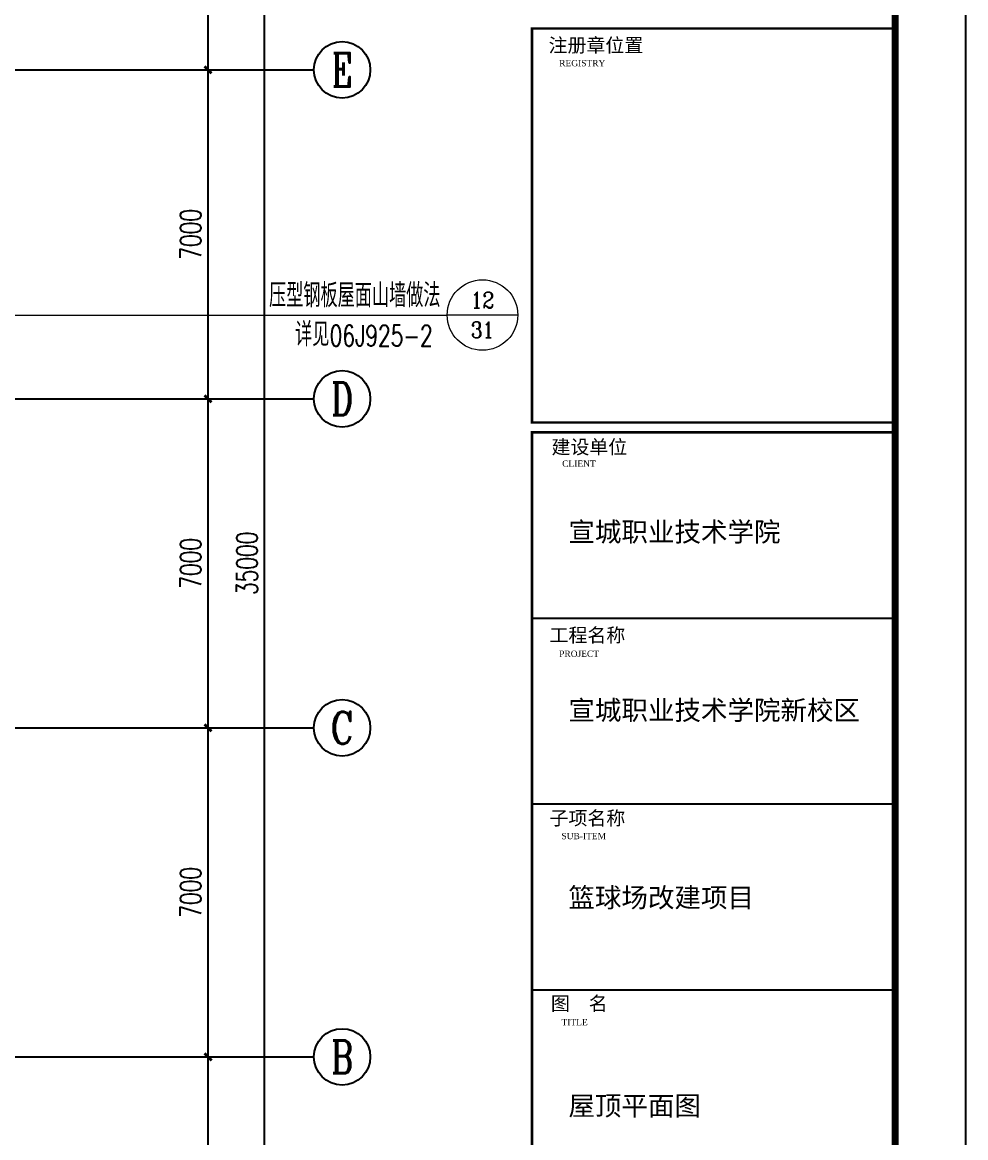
# Model space of a CAD drawing. Extents: x 962303 to 1579583, y -174742 to 224716.
# Drawn here: x 1559523 to 1579583, y 36094 to 59824 of the extents above; entities that cross this region are included whole.
import ezdxf
from ezdxf.enums import TextEntityAlignment as Align

# ---------------------------------------------------------------- set-up
doc = ezdxf.new("R2010")
doc.units = 0
doc.header["$LTSCALE"] = 1000
doc.header["$MEASUREMENT"] = 0
for name, color, linetype in [('AXIS', 3, 'Continuous'), ('AXIS_TEXT', 7, 'Continuous'), ('DOTE', 1, 'Continuous'), ('PUB_TEXT', 7, 'Continuous'), ('PUB_TITLE', 4, 'Continuous')]:
    doc.layers.add(name, color=color, linetype=linetype)
doc.layers.add('DIM_IDEN', color=3, linetype='Continuous', lineweight=0)
doc.styles.add('_TCH_AXIS', font='COMPLEX', dxfattribs={"bigfont": 'GBCBIG'})
doc.styles.add('_TCH_DIM', font='SIMPLEX', dxfattribs={"bigfont": 'GBCBIG'})
doc.styles.add('_TCH_DIM_T3', font='SIMPLEX', dxfattribs={"width": 0.705882, "bigfont": 'GBCBIG'})
doc.styles.add('_TCH_LABEL', font='COMPLEX', dxfattribs={"bigfont": 'GBCBIG'})
doc.styles.add('COMPLEX', font='COMPLEX')
doc.styles.add('GHF', font='times.ttf')
doc.styles.add('STYLE1', font='simhei.ttf', dxfattribs={"width": 0.8})
doc.dimstyles.new('_TCH_ARCH&&150', dxfattribs={"dimtxt": 446.25, "dimasz": 150, "dimexe": 375, "dimexo": 450, "dimgap": 150, "dimtad": 1, "dimdec": 0, "dimzin": 0, "dimdsep": 46, "dimtxsty": '_TCH_DIM_T3', "dimblk": 'ARCHTICK', "dimcen": 0.09, "dimclrt": 7, "dimazin": 2, "dimtfac": 1, "dimtdec": 0, "dimtix": 1, "dimtmove": 2, "dimatfit": 3, "dimfxl": 0, "dimtolj": 1, "dimtzin": 0, "dimarcsym": 0})

# ---------------------------------------------------------------- blocks, each defined once
blk = doc.blocks.new('_ArchTick')
at = {"color": 0, "linetype": 'ByBlock', "const_width": 0.4}
blk.add_lwpolyline([(-0.5, -0.5), (0.5, 0.5)], dxfattribs=at)
blk = doc.blocks.new('*D868')
at = {"layer": 'AXIS', "color": 0, "lineweight": -2}
for p, q in [((1560173, 37813), (1563848, 37813)), ((1563473, 30813), (1563473, 37813)), ((1560173, 30813), (1563848, 30813))]:
    blk.add_line(p, q, dxfattribs=at)
at = {"layer": 'Defpoints', "color": 0}
for p in [(1559723, 37813), (1563473, 37813), (1559723, 30813)]:
    blk.add_point(p, dxfattribs=at)
at = {"layer": 'AXIS', "color": 0, "lineweight": -2, "xscale": 150, "yscale": 150, "zscale": 150}
for p, rotation in [((1563473, 37813), 90), ((1563473, 30813), 270)]:
    blk.add_blockref('_ArchTick', p, dxfattribs=dict(at, rotation=rotation))
at = {"layer": 'AXIS', "color": 7, "insert": (1563100, 34313), "char_height": 446.2, "attachment_point": 5, "rotation": 90, "style": '_TCH_DIM_T3'}
blk.add_mtext('\\A1;7000', dxfattribs=at)
blk = doc.blocks.new('*D869')
at = {"layer": 'AXIS', "color": 0, "lineweight": -2}
for p, q in [((1560173, 44813), (1563848, 44813)), ((1563473, 37813), (1563473, 44813)), ((1560173, 37813), (1563848, 37813))]:
    blk.add_line(p, q, dxfattribs=at)
at = {"layer": 'Defpoints', "color": 0}
for p in [(1559723, 44813), (1563473, 44813), (1559723, 37813)]:
    blk.add_point(p, dxfattribs=at)
at = {"layer": 'AXIS', "color": 0, "lineweight": -2, "xscale": 150, "yscale": 150, "zscale": 150}
for p, rotation in [((1563473, 44813), 90), ((1563473, 37813), 270)]:
    blk.add_blockref('_ArchTick', p, dxfattribs=dict(at, rotation=rotation))
at = {"layer": 'AXIS', "color": 7, "insert": (1563100, 41313), "char_height": 446.2, "attachment_point": 5, "rotation": 90, "style": '_TCH_DIM_T3'}
blk.add_mtext('\\A1;7000', dxfattribs=at)
blk = doc.blocks.new('*D870')
at = {"layer": 'AXIS', "color": 0, "lineweight": -2}
for p, q in [((1560173, 51813), (1563848, 51813)), ((1563473, 44813), (1563473, 51813)), ((1560173, 44813), (1563848, 44813))]:
    blk.add_line(p, q, dxfattribs=at)
at = {"layer": 'Defpoints', "color": 0}
for p in [(1559723, 51813), (1563473, 51813), (1559723, 44813)]:
    blk.add_point(p, dxfattribs=at)
at = {"layer": 'AXIS', "color": 0, "lineweight": -2, "xscale": 150, "yscale": 150, "zscale": 150}
for p, rotation in [((1563473, 51813), 90), ((1563473, 44813), 270)]:
    blk.add_blockref('_ArchTick', p, dxfattribs=dict(at, rotation=rotation))
at = {"layer": 'AXIS', "color": 7, "insert": (1563100, 48313), "char_height": 446.2, "attachment_point": 5, "rotation": 90, "style": '_TCH_DIM_T3'}
blk.add_mtext('\\A1;7000', dxfattribs=at)
blk = doc.blocks.new('*D871')
at = {"layer": 'AXIS', "color": 0, "lineweight": -2}
for p, q in [((1560173, 58813), (1563848, 58813)), ((1563473, 51813), (1563473, 58813)), ((1560173, 51813), (1563848, 51813))]:
    blk.add_line(p, q, dxfattribs=at)
at = {"layer": 'Defpoints', "color": 0}
for p in [(1559723, 58813), (1563473, 58813), (1559723, 51813)]:
    blk.add_point(p, dxfattribs=at)
at = {"layer": 'AXIS', "color": 0, "lineweight": -2, "xscale": 150, "yscale": 150, "zscale": 150}
for p, rotation in [((1563473, 58813), 90), ((1563473, 51813), 270)]:
    blk.add_blockref('_ArchTick', p, dxfattribs=dict(at, rotation=rotation))
at = {"layer": 'AXIS', "color": 7, "insert": (1563100, 55313), "char_height": 446.2, "attachment_point": 5, "rotation": 90, "style": '_TCH_DIM_T3'}
blk.add_mtext('\\A1;7000', dxfattribs=at)
blk = doc.blocks.new('*D872')
at = {"layer": 'AXIS', "color": 0, "lineweight": -2}
for p, q in [((1560173, 65813), (1563848, 65813)), ((1563473, 58813), (1563473, 65813)), ((1560173, 58813), (1563848, 58813))]:
    blk.add_line(p, q, dxfattribs=at)
at = {"layer": 'Defpoints', "color": 0}
for p in [(1559723, 65813), (1563473, 65813), (1559723, 58813)]:
    blk.add_point(p, dxfattribs=at)
at = {"layer": 'AXIS', "color": 0, "lineweight": -2, "xscale": 150, "yscale": 150, "zscale": 150}
for p, rotation in [((1563473, 65813), 90), ((1563473, 58813), 270)]:
    blk.add_blockref('_ArchTick', p, dxfattribs=dict(at, rotation=rotation))
at = {"layer": 'AXIS', "color": 7, "insert": (1563100, 62313), "char_height": 446.2, "attachment_point": 5, "rotation": 90, "style": '_TCH_DIM_T3'}
blk.add_mtext('\\A1;7000', dxfattribs=at)
blk = doc.blocks.new('*D873')
at = {"layer": 'AXIS', "color": 0, "lineweight": -2}
for p, q in [((1560173, 65813), (1565048, 65813)), ((1564673, 30813), (1564673, 65813)), ((1560173, 30813), (1565048, 30813))]:
    blk.add_line(p, q, dxfattribs=at)
at = {"layer": 'Defpoints', "color": 0}
for p in [(1559723, 65813), (1564673, 65813), (1559723, 30813)]:
    blk.add_point(p, dxfattribs=at)
at = {"layer": 'AXIS', "color": 0, "lineweight": -2, "xscale": 150, "yscale": 150, "zscale": 150}
for p, rotation in [((1564673, 65813), 90), ((1564673, 30813), 270)]:
    blk.add_blockref('_ArchTick', p, dxfattribs=dict(at, rotation=rotation))
at = {"layer": 'AXIS', "color": 7, "insert": (1564300, 48313), "char_height": 446.2, "attachment_point": 5, "rotation": 90, "style": '_TCH_DIM_T3'}
blk.add_mtext('\\A1;35000', dxfattribs=at)
blk = doc.blocks.new('_AXISO')
blk.add_circle((0, 0), 0.5)
at = {"layer": 'AXIS_TEXT', "style": 'COMPLEX', "width": 1.041667}
blk.add_attdef('A', text='', height=0.56, dxfattribs=at).set_placement((-0.25, -0.28), (0.25, -0.28), align=Align.FIT)

msp = doc.modelspace()

# ---------------------------------------------------------------- linework, layer by layer
at = {"layer": 'AXIS'}
for p, q in [((1559723.2, 58813.1), (1565723.2, 58813.1)), ((1559723.2, 51813.1), (1565723.2, 51813.1)), ((1559723.2, 44813.1), (1565723.2, 44813.1)), ((1559723.2, 37813.1), (1565723.2, 37813.1))]:
    msp.add_line(p, q, dxfattribs=at)
at = {"layer": 'DIM_IDEN'}
for p, q in [((1558424.1, 53596.6), (1565453.4, 53596.6)), ((1565453.4, 53596.6), (1568558, 53596.6)), ((1570058, 53596.6), (1568558, 53596.6))]:
    msp.add_line(p, q, dxfattribs=at)
msp.add_circle((1569308, 53596.6), 750, dxfattribs=at)
at = {"layer": 'DOTE'}
for p, q in [((1347723.2, 58813.1), (1559723.2, 58813.1)), ((1347723.2, 51813.1), (1559723.2, 51813.1)), ((1347723.2, 44813.1), (1559723.2, 44813.1)), ((1347723.2, 37813.1), (1559723.2, 37813.1))]:
    msp.add_line(p, q, dxfattribs=at)
at = {"layer": 'PUB_TITLE', "color": 4}
for p, q in [((1570361.3, 47148.4), (1578122.8, 47148.4)), ((1570361.3, 43195.1), (1578122.8, 43195.1)), ((1570361.3, 39241.9), (1578122.8, 39241.9))]:
    msp.add_line(p, q, dxfattribs=at)
at = {"layer": 'PUB_TITLE'}
msp.add_lwpolyline([(1334333.3, 14258.1), (1579583.3, 14258.1), (1579583.3, 77258.1), (1334333.3, 77258.1)], close=True, dxfattribs=at)
at = {"layer": 'PUB_TITLE', "const_width": 150}
msp.add_lwpolyline([(1338083.3, 15758.1), (1578083.3, 15758.1), (1578083.3, 75758.1), (1338083.3, 75758.1)], close=True, dxfattribs=at)
at = {"layer": 'PUB_TITLE', "color": 4, "const_width": 52.2}
for points in [[(1570361.3, 59691), (1578122.8, 59691), (1578122.8, 51309.8), (1570361.3, 51309.8)], [(1570361.3, 51101.6), (1578122.8, 51101.6), (1578122.8, 34410.5), (1570361.3, 34410.5)]]:
    msp.add_lwpolyline(points, close=True, dxfattribs=at)

# ---------------------------------------------------------------- block references
at = {"layer": 'AXIS'}
ref = msp.add_blockref('_AXISO', (1566323.2, 58813.1), dxfattribs=dict(at, xscale=1200, yscale=1200, zscale=1200))
ref.add_attrib('A', 'E', dxfattribs={"layer": 'AXIS_TEXT', "height": 714.2, "style": '_TCH_AXIS', "width": 0.8125}).set_placement((1566102.1, 58456), (1566544.3, 58456), align=Align.FIT)
ref = msp.add_blockref('_AXISO', (1566323.2, 51813.1), dxfattribs=dict(at, xscale=1200, yscale=1200, zscale=1200))
ref.add_attrib('A', 'D', dxfattribs={"layer": 'AXIS_TEXT', "height": 698.9, "style": '_TCH_AXIS', "width": 0.823529}).set_placement((1566090.2, 51463.6), (1566556.2, 51463.6), align=Align.FIT)
ref = msp.add_blockref('_AXISO', (1566323.2, 44813.1), dxfattribs=dict(at, xscale=1200, yscale=1200, zscale=1200))
ref.add_attrib('A', 'C', dxfattribs={"layer": 'AXIS_TEXT', "height": 683.5, "style": '_TCH_AXIS'}).set_placement((1566079.1, 44471.3), (1566567.3, 44471.3), align=Align.FIT)
ref = msp.add_blockref('_AXISO', (1566323.2, 37813.1), dxfattribs=dict(at, xscale=1200, yscale=1200, zscale=1200))
ref.add_attrib('A', 'B', dxfattribs={"layer": 'AXIS_TEXT', "height": 698.9, "style": '_TCH_AXIS', "width": 0.823529}).set_placement((1566090.2, 37463.6), (1566556.2, 37463.6), align=Align.FIT)

# ---------------------------------------------------------------- texts
at = {"layer": 'PUB_TEXT'}
for s, height, style, p in [('注册章位置', 295.21, 'STYLE1', (1570713.9, 59188.9)), ('REGISTRY', 132.84, 'GHF', (1570939.9, 58889.1)), ('压型钢板屋面山墙做法', 506.38, '_TCH_DIM', (1564770.1, 53761.8)), ('详见', 506.38, '_TCH_DIM', (1565323.2, 52932.8)), ('建设单位', 295.21, 'STYLE1', (1570775.4, 50641.6)), ('CLIENT', 132.84, 'GHF', (1571002.2, 50369.5)), ('宣城职业技术学院', 413.29, 'STYLE1', (1571135.4, 48776.6)), ('工程名称', 295.21, 'STYLE1', (1570733.4, 46638.9)), ('PROJECT', 132.84, 'GHF', (1570939.7, 46323.2)), ('宣城职业技术学院新校区', 413.29, 'STYLE1', (1571135.4, 44981.9)), ('子项名称', 295.21, 'STYLE1', (1570733.4, 42745.5)), ('SUB-ITEM', 132.84, 'GHF', (1570987.2, 42444.4)), ('篮球场改建项目', 413.29, 'STYLE1', (1571135.4, 40995.8)), ('图  名', 295.21, 'STYLE1', (1570763.4, 38801.1)), ('TITLE', 132.84, 'GHF', (1570988.9, 38485.2)), ('屋顶平面图', 413.29, 'STYLE1', (1571135.4, 36567.3))]:
    msp.add_text(s, height=height, dxfattribs=dict(at, style=style)).set_placement(p)
at = {"layer": 'PUB_TEXT', "style": '_TCH_LABEL'}
for s, height, width, p, p2 in [('12', 340.06, 1.201308, (1569057.8, 53743.4), (1569558.1, 53743.4)), ('31', 341.84, 1.327043, (1569060.8, 53108.3), (1569555.2, 53108.3))]:
    msp.add_text(s, height=height, dxfattribs=dict(at, width=width)).set_placement(p, p2, align=Align.FIT)
at = {"layer": 'PUB_TEXT', "style": '_TCH_DIM', "width": 0.705882}
msp.add_text('06J925-2', height=446.25, dxfattribs=at).set_placement((1566060.5, 52932.8))

# ---------------------------------------------------------------- dimensions: what is measured, and where the dimension line sits
at = {"layer": 'AXIS'}
for p1, p2, distance, picture, middle in [((1559723.2, 58813.1), (1559723.2, 65813.1), -3750, '*D872', (1563100.1, 62313.1)), ((1559723.2, 30813.1), (1559723.2, 65813.1), -4950, '*D873', (1564300.1, 48313.1)), ((1559723.2, 51813.1), (1559723.2, 58813.1), -3750, '*D871', (1563100.1, 55313.1)), ((1559723.2, 44813.1), (1559723.2, 51813.1), -3750, '*D870', (1563100.1, 48313.1)), ((1559723.2, 37813.1), (1559723.2, 44813.1), -3750, '*D869', (1563100.1, 41313.1)), ((1559723.2, 30813.1), (1559723.2, 37813.1), -3750, '*D868', (1563100.1, 34313.1))]:
    dim = msp.add_aligned_dim(p1=p1, p2=p2, distance=distance, dimstyle='_TCH_ARCH&&150', dxfattribs=at)
    dim.commit()
    dim.dimension.update_dxf_attribs({"geometry": picture, "text_midpoint": middle})

doc.saveas('drawing.dxf')
